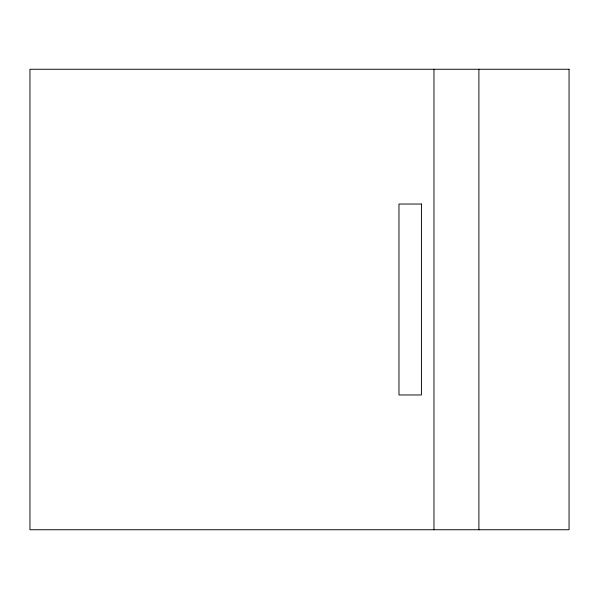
<?xml version="1.0" encoding="UTF-8"?>
<svg xmlns="http://www.w3.org/2000/svg" width="599" height="599" viewBox="0 0 599 599"><rect width="100%" height="100%" fill="white"/><g stroke="black" fill="none" stroke-linecap="round" stroke-linejoin="round"><path stroke-width="0.9" d="M478.893 69.259L478.893 529.741M433.968 69.259L433.968 529.741M569.05 69.259L29.95 69.259L29.95 529.741L569.05 529.741L569.05 69.259M421.434 204.034L398.971 204.034L398.971 394.966L421.434 394.966L421.434 204.034"/></g></svg>
